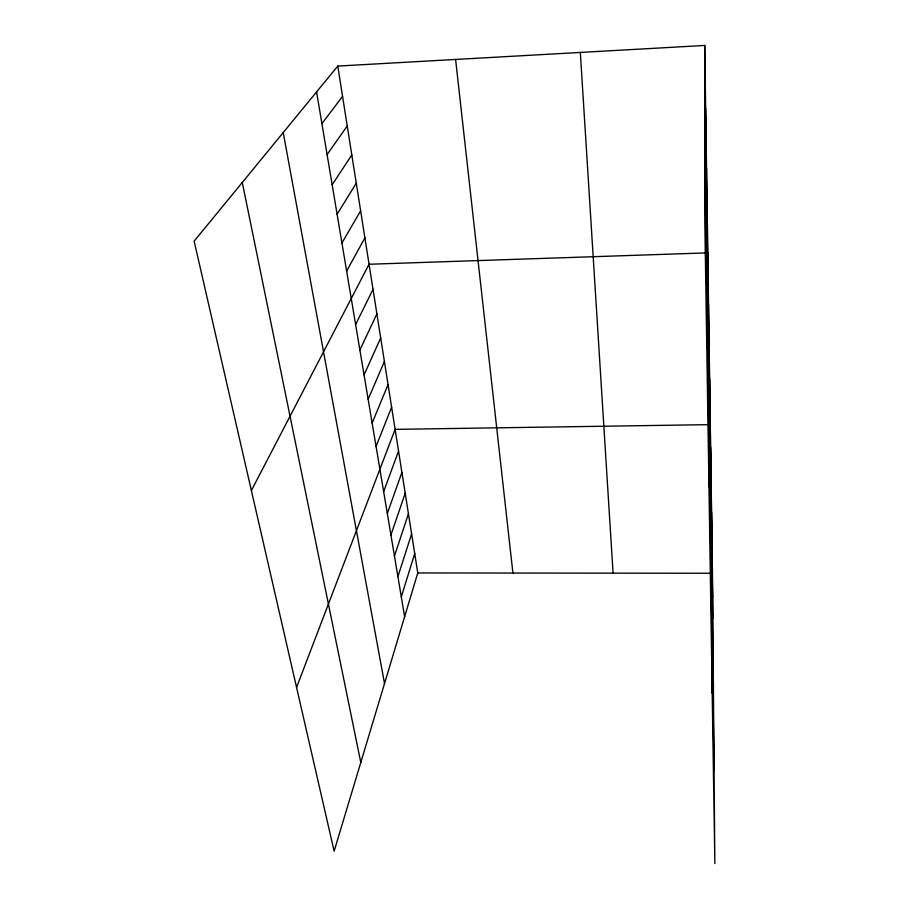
<?xml version="1.0" encoding="UTF-8"?>
<svg xmlns="http://www.w3.org/2000/svg" width="909" height="909" viewBox="0 0 909 909"><rect width="100%" height="100%" fill="white"/><g stroke="black" fill="none" stroke-linecap="round" stroke-linejoin="round"><path stroke-width="1.36" d="M337.784 66.073L417.776 572.943L334.137 851.142L194.14 241.146L337.784 66.073L704.736 45.45L712.463 573.261L714.86 863.55L704.816 222.25L704.736 45.45M401.301 596.872L414.72 553.581M397.903 576.658L411.607 533.867M394.449 556.035L408.436 513.767M390.915 535.003L405.209 493.28M387.314 513.528L401.914 472.396M383.643 491.621L398.551 451.091M296.561 687.443L395.12 429.366L710.281 424.628L712.19 693.317M376.053 446.41L391.62 407.209M372.145 423.071L388.052 384.587M368.145 399.244L384.405 361.509M364.054 374.883L380.689 337.955M359.884 349.988L376.894 313.9M355.612 324.547L373.02 289.346M251.384 490.565L369.065 264.258L707.77 252.85L708.952 486.781M346.636 271.087L364.895 237.84M341.932 242.998L360.623 210.831M337.103 214.24L356.271 183.198M332.16 184.777L351.806 154.928M327.092 154.587L347.238 125.999M321.9 123.647L342.568 96.388M417.776 572.943L712.463 573.261M242.283 182.47L360.793 762.469M283.222 132.566L384.53 683.534M316.582 91.911L404.63 616.688M455.602 59.449L512.915 573.045M580.328 52.438L613.086 573.159M704.793 162.347L714.088 770.412M704.748 71.186L712.838 618.54M704.77 111.921L713.406 687.988M711.872 532.879L712.531 598.042M711.565 512.085L711.906 555.785M711.258 490.883L711.588 533.981M710.611 447.171L711.258 511.722M709.952 401.63L710.224 442.013M709.611 378.144L709.872 417.754M709.259 354.146L709.497 392.938M708.895 329.637L709.122 367.566M708.531 304.606L708.747 341.614M708.156 279.018L708.35 315.048M707.372 225.284L707.532 259.19M706.963 197.071L707.088 229.795M706.532 168.188L706.645 199.662M706.1 138.611L706.191 168.767M705.657 108.307L705.725 137.077M705.202 77.265L705.248 104.558"/></g></svg>
